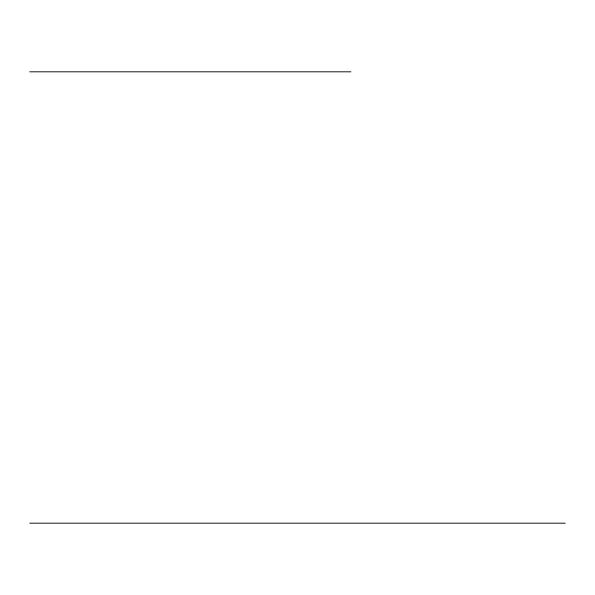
<?xml version="1.0" encoding="UTF-8"?>
<svg xmlns="http://www.w3.org/2000/svg" width="595" height="595" viewBox="0 0 595 595"><rect width="100%" height="100%" fill="white"/><g stroke="black" fill="none" stroke-linecap="round" stroke-linejoin="round"><path stroke-width="0.89" d="M29.75 71.817L350.916 71.817M29.765 523.184L565.25 523.184"/></g></svg>
